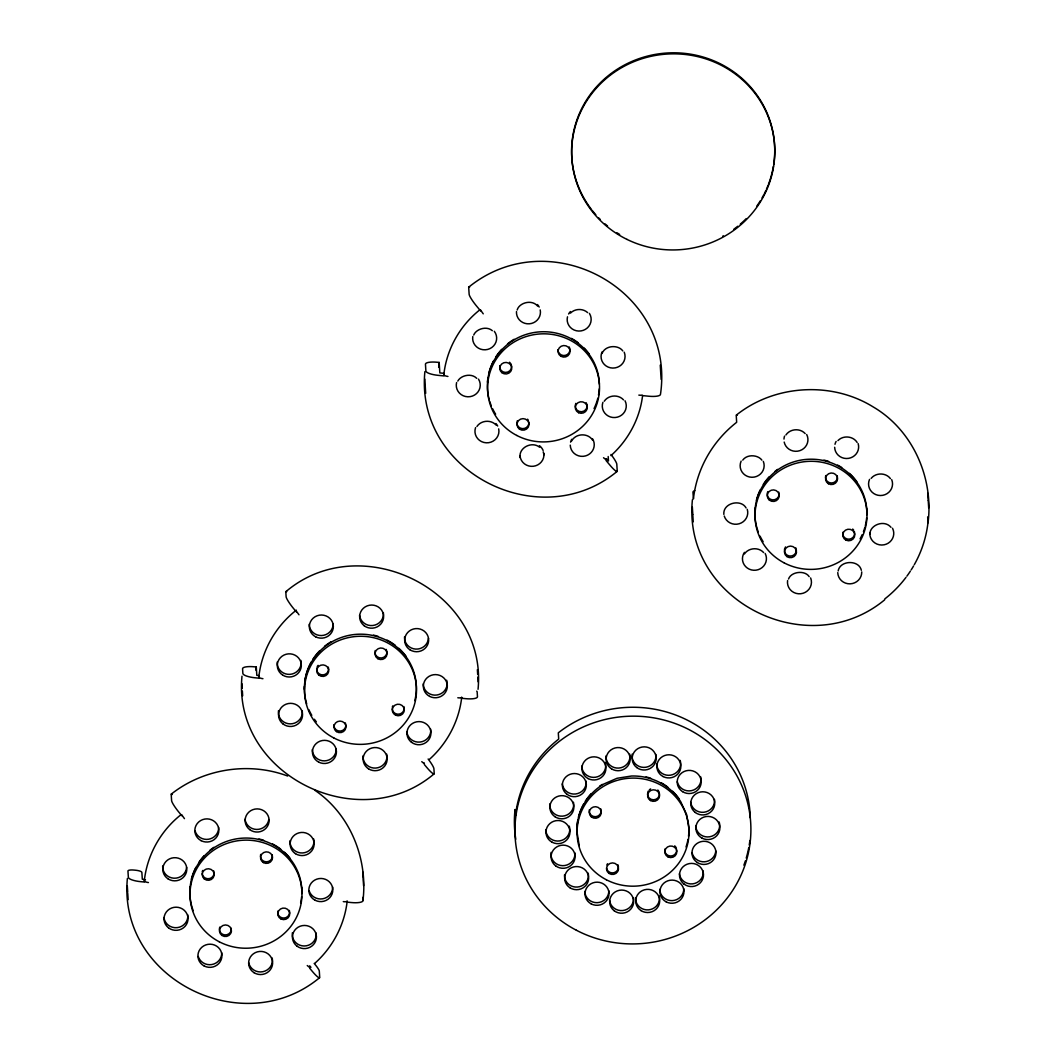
<?xml version="1.0" encoding="UTF-8"?>
<svg xmlns="http://www.w3.org/2000/svg" width="1056" height="1056" viewBox="0 0 1056 1056"><rect width="100%" height="100%" fill="white"/><g stroke="black" fill="none" stroke-linecap="round" stroke-linejoin="round"><path stroke-width="1.5" d="M319.493 977.777C242.999 1041.137 117.704 979.057 127.38 878.473M434.016 773.929C359.423 837.17 232.294 775.368 241.996 676.183M314.648 790.126C350.117 814.084 368.069 858.541 362.96 900.57A11.999 3.102 6.3 0 1 351.226 902.537L347.252 902.141M617.034 471.478C540.17 535.009 415.021 472.428 424.882 371.646M478.051 689.291C487.753 590.106 360.611 528.304 286.031 591.545M468.904 287.008C549.925 221.575 675.761 289.859 660.488 394.271A11.999 3.102 6.3 0 1 648.754 396.224L642.8 395.63M884.664 599.821C807.8 663.432 682.176 600.758 692.406 499.739M736.481 414.995C774.668 384.542 831.613 381.15 873.127 406.89C912.767 430.056 933.742 477.748 928.052 522.773M520.133 457.486C518.47 447.863 531.722 440.814 539.642 447.242M723.848 514.391C722.74 502.907 741.022 498.67 746.077 507.949M144.355 880.466C147.167 855.004 160.578 831.019 180.563 815.047M262.944 678.704A4 1.03 8.3 0 1 258.905 677.134A11.642 2.983 8.3 0 1 258.878 676.606C261.716 650.575 275.722 626.195 296.34 610.144M347.186 901.085C344.56 924.924 332.653 947.417 314.78 963.336M447.942 376.438A4 1.03 8.3 0 1 444.074 375.17A11.642 2.983 8.3 0 1 443.876 374.352C446.635 349.391 459.782 325.882 479.371 310.213M461.71 697.237C459.083 721.063 447.163 743.569 429.29 759.488M642.51 396.145C639.685 418.955 628.056 440.352 610.962 455.611M869.88 534.151C869.801 524.951 884.36 519.288 890.987 527.314M768.398 184.51L768.86 183.295A101.587 98.036 -3.7 0 0 770.629 178.002L770.88 177.184A101.587 98.036 -3.7 0 0 773.414 166.214M838.16 570.966C839.982 560.155 858.977 559.588 861.34 570.293M517.163 309.989C519.182 302.702 531.947 299.033 537.676 306.134M473.735 335.016C476.084 329.102 486.46 325.578 492.334 330.686M457.802 381.084C460.759 375.395 471.306 372.755 476.744 378.352M788.542 579.018C791.102 571.52 804.923 569.95 809.186 576.668M602.012 353.536C605.312 344.995 618.42 344.665 622.789 350.922M571.666 440.92C575.837 433.145 588.126 432.762 592.733 440.299M476.916 426.492C481.153 420.169 491.08 419.47 496.162 425.106M604.243 401.227C608.48 394.904 618.407 394.205 623.502 399.854M785.915 434.98C790.152 428.657 800.078 427.957 805.174 433.594M744.414 553.951C748.638 547.642 758.564 546.929 763.66 552.578M742.738 460.099C747.344 453.803 758.142 454.912 761.878 460.126M871.147 478.368C875.899 472.454 885.852 472.534 890.446 478.619M570.451 313.117C574.966 308.51 582.886 308.26 587.651 312.616M837.949 440.576C843.19 435.112 853.103 435.983 857.142 442.451M171.31 794.086C203.584 768.557 249.163 761.614 287.668 776.028M722.66 236.254L723.426 235.831M688.512 836.26A55.994 54.041 -3.7 0 0 688.895 828.406L686.611 814.48L680.671 801.61A55.994 54.041 -3.7 0 0 631.488 776.015L617.047 778.285L603.689 784.08A55.994 54.041 -3.7 0 0 576.959 831.679L579.229 845.605M443.81 373.309L439.837 372.913L439.164 362.446L437.184 362.248A11.999 3.102 6.3 0 0 425.449 364.201L425.885 371.012A11.999 3.102 6.3 0 0 438.029 375.329L443.982 375.923M258.812 675.563L256.819 675.365L256.278 666.996L254.298 666.798A11.999 3.102 6.3 0 0 242.563 668.752L242.867 673.464A11.999 3.102 6.3 0 0 255.011 677.78L258.984 678.176M461.776 698.28L465.736 698.676A11.999 3.102 6.3 0 0 477.47 696.722L477.167 692.01A11.999 3.102 6.3 0 0 476.705 691.152M144.289 879.424L142.309 879.226L141.86 872.414A6.006 1.544 6.3 0 0 137.346 870.461A13.622 3.524 6.3 0 0 132.277 869.959A6.006 1.544 6.3 0 0 127.948 871.042L128.357 877.325A11.999 3.102 6.3 0 0 140.488 881.641L144.461 882.037M600.283 219.476L599.676 218.869A101.587 98.036 -3.7 0 1 598.765 217.945M603.53 457.723L606.012 459.756A11.642 1.848 50.1 0 0 605.933 458.687M421.766 761.666L424.248 763.712A11.642 1.848 50.1 0 0 424.274 763.013M307.256 965.527L309.725 967.56A11.642 1.848 50.1 0 0 309.764 966.874M483.252 313.83L480.678 310.253A11.642 1.848 50.1 0 1 480.572 309.87M298.98 614.79L296.406 611.2A11.642 1.848 50.1 0 1 296.3 610.83M184.457 818.651L181.896 815.06A11.642 1.848 50.1 0 1 181.777 814.691M606.817 459.017L608.48 461.01L608.19 456.522M480.638 310.926L476.876 306.438A11.999 1.822 52 0 1 469.141 294.307L468.706 287.509A11.999 1.822 52 0 1 469.616 287.14M606.144 460.627L609.906 465.115A11.999 1.822 52 0 0 617.232 470.963L616.796 464.165A11.999 1.822 52 0 0 611.015 454.476M296.366 611.886L293.858 608.89A11.999 1.822 52 0 1 286.123 596.759L285.82 592.06A11.999 1.822 52 0 1 286.73 591.69M424.38 764.584L426.888 767.567A11.999 1.822 52 0 0 434.214 773.414L433.91 768.715A11.999 1.822 52 0 0 428.129 759.013M309.698 965.818L310.952 967.322M181.856 815.734L179.348 812.75A11.999 1.822 52 0 1 171.6 800.62L171.204 794.336A6.006 0.911 52 0 1 172.234 794.548M309.87 968.431L312.365 971.428A11.999 1.822 52 0 0 319.704 977.275L319.295 970.992A6.006 0.911 52 0 0 316.404 966.148A13.622 2.059 52 0 0 314.173 963.442M595.808 214.751L594.964 213.774A101.587 98.036 -3.7 0 1 592.469 210.778M543.22 451.849L543.972 454.78M927.788 493.231L928.25 500.452M928.224 500.676L928.699 507.896M927.67 516.899L928.026 522.258A117.995 113.863 -3.7 0 1 914.272 564.722M866.686 508.992L866.818 511.091M692.34 507.184L692.815 514.404M692.776 514.628L693.251 521.849M661.135 379.381L660.251 365.138M477.365 669.689L477.682 674.388M477.814 677.12L478.117 681.833M424.802 379.091L425.687 393.334M362.749 871.966L363.158 878.249M363.185 879.41L363.594 885.694M362.749 897.428L362.96 900.57M301.66 887.832L301.792 889.931M241.93 683.641L242.233 688.354M242.365 691.073L242.669 695.785M127.301 885.931L127.71 892.201M127.75 893.363L128.146 899.646M403.867 706.556A6.006 5.795 -3.7 0 1 399.313 714.094A6.006 5.795 -3.7 0 1 392.185 708.774M392.304 707.269A6.006 5.795 -3.7 0 1 392.819 705.844M306.689 703.798A55.994 54.041 -3.7 0 1 358.934 634.207A55.994 54.041 -3.7 0 1 414.81 700.63M316.338 721.802A55.994 54.041 -3.7 0 1 314.398 719.268M311.797 715.321A55.994 54.041 -3.7 0 1 308.893 709.685M300.907 660.436A11.999 11.576 -3.7 0 1 289.991 674.348A11.999 11.576 -3.7 0 1 277.174 662.138M430.703 729.194A11.999 11.576 -3.7 0 1 420.13 742.051A11.999 11.576 -3.7 0 1 406.85 731.914M386.734 754.156A11.999 11.576 -3.7 0 1 375.804 768.068A11.999 11.576 -3.7 0 1 363 755.858M304.366 689.344A55.994 54.041 -3.7 0 1 304.379 686.215M304.748 681.49A55.994 54.041 -3.7 0 1 305.554 676.83M305.91 675.312A55.994 54.041 -3.7 0 1 311.15 662.112M312.787 659.406A55.994 54.041 -3.7 0 1 319.744 650.668M324.496 646.351A55.994 54.041 -3.7 0 1 331.109 641.744M373.441 635.105A55.994 54.041 -3.7 0 1 378.127 636.385M387.077 640.108A55.994 54.041 -3.7 0 1 395.221 645.282M398.904 648.358A55.994 54.041 -3.7 0 1 406.322 656.674M328.297 667.141A6.006 5.795 -3.7 0 1 323.11 674.876A6.006 5.795 -3.7 0 1 316.734 668.065M317.222 666.626A6.006 5.795 -3.7 0 1 318.08 665.359M386.219 649.427A6.006 5.795 -3.7 0 1 381.546 657.967A6.006 5.795 -3.7 0 1 375.197 650.562M336.257 748.955A11.999 11.576 -3.7 0 1 324.575 760.874A11.999 11.576 -3.7 0 1 312.272 749.654M333.168 623.634A11.999 11.576 -3.7 0 1 321.486 635.554A11.999 11.576 -3.7 0 1 309.184 624.334M345.352 722.924A6.006 5.795 -3.7 0 1 340.811 731.016A6.006 5.795 -3.7 0 1 333.907 724.72M255.974 670.27A103.99 100.36 -3.7 0 1 256.278 666.996M258.878 676.606A4 1.03 8.3 0 1 259.367 676.157M302.293 710.926A11.999 11.576 -3.7 0 1 290.162 723.875A11.999 11.576 -3.7 0 1 278.507 710.622M383.394 612.652A11.999 11.576 -3.7 0 1 372.821 625.508A11.999 11.576 -3.7 0 1 359.542 615.358M428.459 638.194A11.999 11.576 -3.7 0 1 415.747 649.097A11.999 11.576 -3.7 0 1 404.514 636.874M446.675 680.222A11.999 11.576 -3.7 0 1 437.039 694.993A11.999 11.576 -3.7 0 1 423.179 683.918M461.591 697.488A4 1.03 8.3 0 1 457.816 697.765M213.774 871.002A6.006 5.795 -3.7 0 1 209.365 878.618A6.006 5.795 -3.7 0 1 202.145 873.431M202.224 871.926A6.006 5.795 -3.7 0 1 202.712 870.487M189.869 890.076A55.994 54.041 -3.7 0 1 190.067 886.921M191.387 879.16A55.994 54.041 -3.7 0 1 195.888 867.359M199.148 861.934A55.994 54.041 -3.7 0 1 204.138 855.677M209.972 850.199A55.994 54.041 -3.7 0 1 213.88 847.321M258.918 838.966A55.994 54.041 -3.7 0 1 263.604 840.233M272.567 843.955A55.994 54.041 -3.7 0 1 280.711 849.143M284.381 852.205A55.994 54.041 -3.7 0 1 289.859 858M193.169 910.615A55.994 54.041 -3.7 0 1 237.125 838.741A55.994 54.041 -3.7 0 1 301.818 893.574M301.62 896.729A55.994 54.041 -3.7 0 1 300.643 902.959M272.263 854.7A6.006 5.795 -3.7 0 1 266.244 861.841A6.006 5.795 -3.7 0 1 260.674 854.423M272.224 958.016A11.999 11.576 -3.7 0 1 262.852 971.705A11.999 11.576 -3.7 0 1 248.701 962.729M186.608 867.306A11.999 11.576 -3.7 0 1 173.897 878.209A11.999 11.576 -3.7 0 1 162.664 865.986M221.747 952.802A11.999 11.576 -3.7 0 1 198.251 956.485M316.18 933.042A11.999 11.576 -3.7 0 1 304.049 945.991A11.999 11.576 -3.7 0 1 292.393 932.738M218.658 827.482A11.999 11.576 -3.7 0 1 195.162 831.164M231.29 928.237A6.006 5.795 -3.7 0 1 224.73 934.916A6.006 5.795 -3.7 0 1 219.754 927.102M289.357 910.404A6.006 5.795 -3.7 0 1 284.024 918.047A6.006 5.795 -3.7 0 1 277.781 911.13M187.77 914.786A11.999 11.576 -3.7 0 1 177.21 927.643A11.999 11.576 -3.7 0 1 163.931 917.506M268.818 819.522A11.999 11.576 -3.7 0 1 245.032 819.218M313.724 839.032A11.999 11.576 -3.7 0 1 302.795 852.944A11.999 11.576 -3.7 0 1 289.991 840.734M332.64 887.066A11.999 11.576 -3.7 0 1 309.144 890.749M347.068 901.349A4 1.03 8.3 0 1 343.292 901.613M148.421 882.552A4 1.03 8.3 0 1 144.54 881.272A11.642 2.983 8.3 0 1 144.474 880.216A4 1.03 8.3 0 1 145.477 879.872M443.876 374.352A4 1.03 8.3 0 1 443.995 374.101M599.28 388.846A55.994 54.041 -3.7 0 1 598.488 395.116M597.828 398.178A55.994 54.041 -3.7 0 1 594.053 408.58M495.634 414.203A55.994 54.041 -3.7 0 1 492.571 408.685M491.291 405.781A55.994 54.041 -3.7 0 1 489.707 401.333M489.271 399.841A55.994 54.041 -3.7 0 1 535.458 332.31A55.994 54.041 -3.7 0 1 599.359 384.146M487.476 382.193A55.994 54.041 -3.7 0 1 487.991 377.467M488.928 372.847A55.994 54.041 -3.7 0 1 493.416 361.046M495.792 356.954A55.994 54.041 -3.7 0 1 501.666 349.364M507.514 343.9A55.994 54.041 -3.7 0 1 514.127 339.293M571.507 338.408A55.994 54.041 -3.7 0 1 578.239 342.83M584.206 348.11A55.994 54.041 -3.7 0 1 589.34 354.222M569.237 346.975A6.006 5.795 -3.7 0 1 565.343 355.384A6.006 5.795 -3.7 0 1 557.964 349.602M509.546 362.221A6.006 5.795 -3.7 0 1 507.659 372.095A6.006 5.795 -3.7 0 1 499.752 365.614M494.3 331.294A11.999 11.576 -3.7 0 1 487.555 349.457A11.999 11.576 -3.7 0 1 472.784 336.56M586.199 402.745A6.006 5.795 -3.7 0 1 581.552 411.734A6.006 5.795 -3.7 0 1 575.837 403.379M498.696 428.881A11.999 11.576 -3.7 0 1 486.209 442.807A11.999 11.576 -3.7 0 1 475.57 427.614M495.937 423.535A11.999 11.576 -3.7 0 1 497.68 426.03M438.742 367.356A103.99 100.36 -3.7 0 1 439.164 362.446M528.818 421.925A6.006 5.795 -3.7 0 1 522.258 428.617A6.006 5.795 -3.7 0 1 517.295 420.803M527.551 419.192A6.006 5.795 -3.7 0 1 528.37 420.473M624.228 352.202A11.999 11.576 -3.7 0 1 612.836 368.069A11.999 11.576 -3.7 0 1 602.052 351.912M589.393 313.381A11.999 11.576 -3.7 0 1 581.038 330.911A11.999 11.576 -3.7 0 1 567.494 316.813M568.616 313.988A11.999 11.576 -3.7 0 1 570.464 311.533M625.02 400.765A11.999 11.576 -3.7 0 1 615.107 417.529A11.999 11.576 -3.7 0 1 602.897 402.349M540.21 309.91A11.999 11.576 -3.7 0 1 529.28 323.809A11.999 11.576 -3.7 0 1 516.476 311.599M537.438 304.55A11.999 11.576 -3.7 0 1 539.194 307.058M592.482 438.702A11.999 11.576 -3.7 0 1 585.644 455.888A11.999 11.576 -3.7 0 1 570.253 445.144M570.583 442.134A11.999 11.576 -3.7 0 1 571.705 439.309M543.88 453.42A11.999 11.576 -3.7 0 1 533.32 466.277A11.999 11.576 -3.7 0 1 520.04 456.126M539.431 445.685A11.999 11.576 -3.7 0 1 543.127 450.49M478.487 379.117A11.999 11.576 -3.7 0 1 470.131 396.647A11.999 11.576 -3.7 0 1 456.601 382.549M642.233 395.036A4 1.03 8.3 0 1 638.84 395.116M749.879 840.536A117.995 113.863 -3.7 0 1 749.232 844.972M748.704 847.902A117.995 113.863 -3.7 0 1 746.236 858.066M745.351 860.93A117.995 113.863 -3.7 0 1 743.873 865.181M617.905 864.745A6.006 5.795 -3.7 0 1 614.13 872.665A6.006 5.795 -3.7 0 1 606.5 868.045M606.83 865.062A6.006 5.795 -3.7 0 1 607.57 863.729M676.711 849.842A6.006 5.795 -3.7 0 1 670.296 855.994A6.006 5.795 -3.7 0 1 664.844 849.077M674.705 845.869A6.006 5.795 -3.7 0 1 676.421 848.364M515.79 839.243A117.995 113.863 -3.7 0 1 515.051 809.516L515.447 815.8A117.995 113.863 -3.7 0 1 558.703 739.094L558.294 732.824A117.995 113.863 -3.7 0 1 681.965 717.605A117.995 113.863 -3.7 0 1 750.288 817.885M573.461 802.256A11.999 11.576 -3.7 0 1 562.531 816.156A11.999 11.576 -3.7 0 1 549.727 803.946M569.29 826.148A11.999 11.576 -3.7 0 1 559.667 840.906A11.999 11.576 -3.7 0 1 545.794 829.831M600.838 808.962A6.006 5.795 -3.7 0 1 595.65 816.684A6.006 5.795 -3.7 0 1 589.288 809.886M574.847 852.746A11.999 11.576 -3.7 0 1 562.703 865.682A11.999 11.576 -3.7 0 1 551.06 852.43M577.13 824.881A55.994 54.041 -3.7 0 1 577.79 820.182M578.45 817.12A55.994 54.041 -3.7 0 1 583.704 803.92M585.328 801.214A55.994 54.041 -3.7 0 1 591.202 793.624M599.623 786.192A55.994 54.041 -3.7 0 1 602.29 784.397M645.982 776.912A55.994 54.041 -3.7 0 1 650.668 778.193M661.043 782.681A55.994 54.041 -3.7 0 1 667.775 787.09M672.606 791.248A55.994 54.041 -3.7 0 1 678.876 798.481M688.024 839.375A55.994 54.041 -3.7 0 1 686.017 846.965M680.196 760.399A11.999 11.576 -3.7 0 1 670.56 775.17A11.999 11.576 -3.7 0 1 656.7 764.095M655.934 754.459A11.999 11.576 -3.7 0 1 643.804 767.395A11.999 11.576 -3.7 0 1 632.148 754.156M629.746 754.169A11.999 11.576 -3.7 0 1 618.816 768.082A11.999 11.576 -3.7 0 1 606.012 755.872M657.848 790.02A6.006 5.795 -3.7 0 1 655.618 799.418A6.006 5.795 -3.7 0 1 647.486 793.874M647.737 792.383A6.006 5.795 -3.7 0 1 648.384 790.997M649.374 789.822A6.006 5.795 -3.7 0 1 650.641 788.924M714.503 799.392A11.999 11.576 -3.7 0 1 703.943 812.249A11.999 11.576 -3.7 0 1 690.664 802.111M700.788 776.992A11.999 11.576 -3.7 0 1 691.416 790.68A11.999 11.576 -3.7 0 1 677.279 781.704M715.783 850.898A11.999 11.576 -3.7 0 1 692.05 852.601M719.215 822.043A11.999 11.576 -3.7 0 1 709.592 836.801A11.999 11.576 -3.7 0 1 695.719 825.726M605.233 762.458A11.999 11.576 -3.7 0 1 595.597 777.229A11.999 11.576 -3.7 0 1 581.737 766.141M586.106 781.136A11.999 11.576 -3.7 0 1 575.533 793.993A11.999 11.576 -3.7 0 1 562.267 783.842M588.232 873.154A11.999 11.576 -3.7 0 1 577.302 887.053A11.999 11.576 -3.7 0 1 564.498 874.843M633.415 897.679A11.999 11.576 -3.7 0 1 622.842 910.536A11.999 11.576 -3.7 0 1 609.576 900.398M659.287 895.963A11.999 11.576 -3.7 0 1 648.358 909.876A11.999 11.576 -3.7 0 1 635.554 897.666M703.243 871.002A11.999 11.576 -3.7 0 1 692.67 883.859A11.999 11.576 -3.7 0 1 679.404 873.721M683.773 888.703A11.999 11.576 -3.7 0 1 672.091 900.636A11.999 11.576 -3.7 0 1 659.789 889.416M608.81 890.762A11.999 11.576 -3.7 0 1 597.128 902.682A11.999 11.576 -3.7 0 1 584.826 891.462M773.665 164.63A101.587 98.036 -3.7 0 0 725.234 66.436L724.469 66A101.587 98.036 -3.7 0 0 656.119 54.265L654.799 54.49A101.587 98.036 -3.7 0 0 649.176 55.678L648.305 55.889A101.587 98.036 -3.7 0 0 571.586 149.86L571.586 150.718A101.587 98.036 -3.7 0 0 591.677 209.761M767.936 185.711A101.587 98.036 -3.7 0 1 766.432 189.288M765.758 190.753A101.587 98.036 -3.7 0 1 764.333 193.67M763.594 195.096A101.587 98.036 -3.7 0 1 762.036 197.934M760.373 200.732A101.587 98.036 -3.7 0 1 756.782 206.144M746.275 218.592A101.587 98.036 -3.7 0 1 740.269 224.162M737.735 226.248A101.587 98.036 -3.7 0 1 733.814 229.244M619.661 234.445A101.587 98.036 -3.7 0 1 616.876 232.716M607.57 226.01A101.587 98.036 -3.7 0 1 605.075 223.912M747.265 509.348A11.999 11.576 -3.7 0 1 739.16 523.776A11.999 11.576 -3.7 0 1 724.244 516.014M778.8 492.162A6.006 5.795 -3.7 0 1 772.834 499.897A6.006 5.795 -3.7 0 1 767.738 491.647M913.532 566.029A117.995 113.863 -3.7 0 1 911.17 569.897M910.351 571.164A117.995 113.863 -3.7 0 1 906.919 576.127M906.008 577.342A117.995 113.863 -3.7 0 1 884.77 598.95M891.713 479.662A11.999 11.576 -3.7 0 1 880.334 495.528A11.999 11.576 -3.7 0 1 869.55 479.384M892.505 528.238A11.999 11.576 -3.7 0 1 884.149 544.79A11.999 11.576 -3.7 0 1 869.801 532.792M858.158 443.612A11.999 11.576 -3.7 0 1 848.522 458.37A11.999 11.576 -3.7 0 1 834.662 447.295M834.992 444.286A11.999 11.576 -3.7 0 1 836.114 441.461M806.692 434.518A11.999 11.576 -3.7 0 1 799.841 450.661A11.999 11.576 -3.7 0 1 784.186 442.081M783.974 439.072A11.999 11.576 -3.7 0 1 784.568 436.102M763.316 461.406A11.999 11.576 -3.7 0 1 751.938 477.272A11.999 11.576 -3.7 0 1 741.14 461.116M765.178 553.502A11.999 11.576 -3.7 0 1 753.694 570.266A11.999 11.576 -3.7 0 1 744.44 552.354M810.625 577.949A11.999 11.576 -3.7 0 1 800.804 593.736A11.999 11.576 -3.7 0 1 787.591 580.576M861.736 571.916A11.999 11.576 -3.7 0 1 850.054 583.836A11.999 11.576 -3.7 0 1 837.751 572.616M694.782 490.604A14.401 3.722 6.3 0 0 692.974 492.307L693.409 499A117.995 113.863 -3.7 0 1 736.666 422.294L736.243 415.602A14.401 2.178 52 0 1 737.326 415.166M758.208 531.775A55.994 54.041 -3.7 0 1 802.151 459.901A55.994 54.041 -3.7 0 1 866.844 514.734M866.646 517.889A55.994 54.041 -3.7 0 1 865.326 525.65M864.917 527.155A55.994 54.041 -3.7 0 1 863.438 531.67M862.211 534.6A55.994 54.041 -3.7 0 1 860.072 538.837M763.132 541.675A55.994 54.041 -3.7 0 1 760.069 536.144M754.868 512.794A55.994 54.041 -3.7 0 1 755.093 508.081M756.413 500.32A55.994 54.041 -3.7 0 1 760.201 489.918M763.29 484.414A55.994 54.041 -3.7 0 1 769.164 476.824M775.012 471.359A55.994 54.041 -3.7 0 1 777.586 469.405M823.957 460.112A55.994 54.041 -3.7 0 1 828.63 461.393M837.593 465.115A55.994 54.041 -3.7 0 1 841.764 467.531M849.42 473.365A55.994 54.041 -3.7 0 1 856.838 481.681M837.289 475.86A6.006 5.795 -3.7 0 1 831.283 483.001A6.006 5.795 -3.7 0 1 825.713 475.583M854.383 531.564A6.006 5.795 -3.7 0 1 849.05 539.194A6.006 5.795 -3.7 0 1 842.82 532.277M852.667 529.069A6.006 5.795 -3.7 0 1 853.697 530.204M795.868 547.945A6.006 5.795 -3.7 0 1 789.756 556.076A6.006 5.795 -3.7 0 1 785.532 546.929M395.591 715.163A6.006 5.795 -3.7 0 0 404.263 709.606A6.006 5.795 -3.7 0 0 394.984 705.157A6.006 5.795 -3.7 0 0 395.591 715.163M411.47 742.262A11.999 11.576 -3.7 0 0 430.808 734.831A11.999 11.576 -3.7 0 0 414.559 722.41A11.999 11.576 -3.7 0 0 411.47 742.262M333.775 737.92A55.994 54.041 -3.7 0 0 416.486 688.684A55.994 54.041 -3.7 0 0 331.28 644.358A55.994 54.041 -3.7 0 0 333.775 737.92M282.691 675.101A11.999 11.576 -3.7 0 0 301.303 666.072A11.999 11.576 -3.7 0 0 283.972 655.063A11.999 11.576 -3.7 0 0 282.691 675.101M368.518 768.808A11.999 11.576 -3.7 0 0 387.116 759.792A11.999 11.576 -3.7 0 0 369.798 748.783A11.999 11.576 -3.7 0 0 368.518 768.808M318.846 675.088A6.006 5.795 -3.7 0 0 328.64 671.695A6.006 5.795 -3.7 0 0 320.734 665.227A6.006 5.795 -3.7 0 0 318.846 675.088M377.89 658.72A6.006 5.795 -3.7 0 0 387.037 653.915A6.006 5.795 -3.7 0 0 378.193 648.688A6.006 5.795 -3.7 0 0 377.89 658.72M315.625 636.794A11.999 11.576 -3.7 0 0 333.34 626.248A11.999 11.576 -3.7 0 0 315.084 616.744A11.999 11.576 -3.7 0 0 315.625 636.794M318.701 762.115A11.999 11.576 -3.7 0 0 336.428 751.568A11.999 11.576 -3.7 0 0 318.173 742.064A11.999 11.576 -3.7 0 0 318.701 762.115M283.074 723.994A11.999 11.576 -3.7 0 0 302.412 716.575A11.999 11.576 -3.7 0 0 286.15 704.154A11.999 11.576 -3.7 0 0 283.074 723.994M336.455 731.57A6.006 5.795 -3.7 0 0 345.946 727.452A6.006 5.795 -3.7 0 0 337.537 721.591A6.006 5.795 -3.7 0 0 336.455 731.57M364.162 625.72A11.999 11.576 -3.7 0 0 383.5 618.288A11.999 11.576 -3.7 0 0 367.25 605.867A11.999 11.576 -3.7 0 0 364.162 625.72M410.032 649.836A11.999 11.576 -3.7 0 0 428.63 640.807A11.999 11.576 -3.7 0 0 411.312 629.812A11.999 11.576 -3.7 0 0 410.032 649.836M429.607 696.379A11.999 11.576 -3.7 0 0 447.335 685.832A11.999 11.576 -3.7 0 0 429.079 676.328A11.999 11.576 -3.7 0 0 429.607 696.379M204.323 878.948A6.006 5.795 -3.7 0 0 214.117 875.556A6.006 5.795 -3.7 0 0 206.224 869.075A6.006 5.795 -3.7 0 0 204.323 878.948M219.252 941.78A55.994 54.041 -3.7 0 0 301.963 892.544A55.994 54.041 -3.7 0 0 216.757 848.219A55.994 54.041 -3.7 0 0 219.252 941.78M168.181 878.948A11.999 11.576 -3.7 0 0 186.78 869.933A11.999 11.576 -3.7 0 0 169.462 858.924A11.999 11.576 -3.7 0 0 168.181 878.948M263.38 862.567A6.006 5.795 -3.7 0 0 272.527 857.776A6.006 5.795 -3.7 0 0 263.683 852.548A6.006 5.795 -3.7 0 0 263.38 862.567M254.008 972.668A11.999 11.576 -3.7 0 0 272.606 963.64A11.999 11.576 -3.7 0 0 255.288 952.644A11.999 11.576 -3.7 0 0 254.008 972.668M201.102 840.655A11.999 11.576 -3.7 0 0 218.83 830.095A11.999 11.576 -3.7 0 0 200.574 820.604A11.999 11.576 -3.7 0 0 201.102 840.655M204.191 965.976A11.999 11.576 -3.7 0 0 221.918 955.416A11.999 11.576 -3.7 0 0 203.65 945.925A11.999 11.576 -3.7 0 0 204.191 965.976M296.96 946.11A11.999 11.576 -3.7 0 0 316.298 938.692A11.999 11.576 -3.7 0 0 300.036 926.27A11.999 11.576 -3.7 0 0 296.96 946.11M168.551 927.854A11.999 11.576 -3.7 0 0 187.889 920.423A11.999 11.576 -3.7 0 0 171.64 908.002A11.999 11.576 -3.7 0 0 168.551 927.854M249.652 829.567A11.999 11.576 -3.7 0 0 268.99 822.136A11.999 11.576 -3.7 0 0 252.727 809.714A11.999 11.576 -3.7 0 0 249.652 829.567M281.081 919.024A6.006 5.795 -3.7 0 0 289.753 913.466A6.006 5.795 -3.7 0 0 280.46 909.018A6.006 5.795 -3.7 0 0 281.081 919.024M221.932 935.431A6.006 5.795 -3.7 0 0 231.422 931.313A6.006 5.795 -3.7 0 0 223.027 925.452A6.006 5.795 -3.7 0 0 221.932 935.431M295.508 853.684A11.999 11.576 -3.7 0 0 314.107 844.668A11.999 11.576 -3.7 0 0 296.789 833.659A11.999 11.576 -3.7 0 0 295.508 853.684M315.097 900.24A11.999 11.576 -3.7 0 0 332.812 889.68A11.999 11.576 -3.7 0 0 314.556 880.189A11.999 11.576 -3.7 0 0 315.097 900.24M516.793 435.468A55.994 54.041 -3.7 0 0 599.504 386.232A55.994 54.041 -3.7 0 0 514.298 341.906A55.994 54.041 -3.7 0 0 516.793 435.468M560.908 356.268A6.006 5.795 -3.7 0 0 570.055 351.463A6.006 5.795 -3.7 0 0 561.211 346.236A6.006 5.795 -3.7 0 0 560.908 356.268M501.864 372.636A6.006 5.795 -3.7 0 0 511.658 369.244A6.006 5.795 -3.7 0 0 503.752 362.762A6.006 5.795 -3.7 0 0 501.864 372.636M578.609 412.711A6.006 5.795 -3.7 0 0 587.281 407.154A6.006 5.795 -3.7 0 0 578.002 402.706A6.006 5.795 -3.7 0 0 578.609 412.711M519.473 429.119A6.006 5.795 -3.7 0 0 528.964 425A6.006 5.795 -3.7 0 0 520.555 419.14A6.006 5.795 -3.7 0 0 519.473 429.119M668.144 856.984A6.006 5.795 -3.7 0 0 676.817 851.413A6.006 5.795 -3.7 0 0 667.524 846.965A6.006 5.795 -3.7 0 0 668.144 856.984M608.995 873.391A6.006 5.795 -3.7 0 0 618.486 869.273A6.006 5.795 -3.7 0 0 610.091 863.412A6.006 5.795 -3.7 0 0 608.995 873.391M576.404 930.257A117.995 113.863 -3.7 0 0 750.869 826.782A117.995 113.863 -3.7 0 0 571.494 733.088A117.995 113.863 -3.7 0 0 576.404 930.257M555.245 816.908A11.999 11.576 -3.7 0 0 573.844 807.88A11.999 11.576 -3.7 0 0 556.525 796.884A11.999 11.576 -3.7 0 0 555.245 816.908M552.235 842.292A11.999 11.576 -3.7 0 0 569.95 831.745A11.999 11.576 -3.7 0 0 551.694 822.241A11.999 11.576 -3.7 0 0 552.235 842.292M591.386 816.908A6.006 5.795 -3.7 0 0 601.181 813.516A6.006 5.795 -3.7 0 0 593.287 807.035A6.006 5.795 -3.7 0 0 591.386 816.908M606.316 879.74A55.994 54.041 -3.7 0 0 689.027 830.504A55.994 54.041 -3.7 0 0 603.834 786.166A55.994 54.041 -3.7 0 0 606.316 879.74M555.614 865.814A11.999 11.576 -3.7 0 0 574.952 858.383A11.999 11.576 -3.7 0 0 558.703 845.962A11.999 11.576 -3.7 0 0 555.614 865.814M570.016 887.806A11.999 11.576 -3.7 0 0 588.614 878.777A11.999 11.576 -3.7 0 0 571.296 867.781A11.999 11.576 -3.7 0 0 570.016 887.806M650.443 800.527A6.006 5.795 -3.7 0 0 659.591 795.722A6.006 5.795 -3.7 0 0 650.747 790.495A6.006 5.795 -3.7 0 0 650.443 800.527M663.128 776.556A11.999 11.576 -3.7 0 0 680.856 766.009A11.999 11.576 -3.7 0 0 662.6 756.505A11.999 11.576 -3.7 0 0 663.128 776.556M636.715 767.527A11.999 11.576 -3.7 0 0 656.053 760.096A11.999 11.576 -3.7 0 0 639.791 747.674A11.999 11.576 -3.7 0 0 636.715 767.527M611.53 768.834A11.999 11.576 -3.7 0 0 630.128 759.805A11.999 11.576 -3.7 0 0 612.797 748.796A11.999 11.576 -3.7 0 0 611.53 768.834M588.166 778.602A11.999 11.576 -3.7 0 0 605.893 768.055A11.999 11.576 -3.7 0 0 587.638 758.564A11.999 11.576 -3.7 0 0 588.166 778.602M695.284 812.46A11.999 11.576 -3.7 0 0 714.622 805.028A11.999 11.576 -3.7 0 0 698.359 792.607A11.999 11.576 -3.7 0 0 695.284 812.46M682.572 791.644A11.999 11.576 -3.7 0 0 701.171 782.628A11.999 11.576 -3.7 0 0 683.852 771.619A11.999 11.576 -3.7 0 0 682.572 791.644M697.343 862.541A11.999 11.576 -3.7 0 0 715.955 853.525A11.999 11.576 -3.7 0 0 698.623 842.516A11.999 11.576 -3.7 0 0 697.343 862.541M702.161 838.187A11.999 11.576 -3.7 0 0 719.875 827.64A11.999 11.576 -3.7 0 0 701.62 818.136A11.999 11.576 -3.7 0 0 702.161 838.187M684.024 884.07A11.999 11.576 -3.7 0 0 703.362 876.638A11.999 11.576 -3.7 0 0 687.1 864.217A11.999 11.576 -3.7 0 0 684.024 884.07M566.874 794.204A11.999 11.576 -3.7 0 0 586.212 786.773A11.999 11.576 -3.7 0 0 569.963 774.352A11.999 11.576 -3.7 0 0 566.874 794.204M641.071 910.628A11.999 11.576 -3.7 0 0 659.67 901.6A11.999 11.576 -3.7 0 0 642.352 890.591A11.999 11.576 -3.7 0 0 641.071 910.628M614.183 910.747A11.999 11.576 -3.7 0 0 633.521 903.316A11.999 11.576 -3.7 0 0 617.272 890.894A11.999 11.576 -3.7 0 0 614.183 910.747M591.254 903.923A11.999 11.576 -3.7 0 0 608.982 893.376A11.999 11.576 -3.7 0 0 590.726 883.885A11.999 11.576 -3.7 0 0 591.254 903.923M666.217 901.877A11.999 11.576 -3.7 0 0 683.945 891.33A11.999 11.576 -3.7 0 0 665.689 881.826A11.999 11.576 -3.7 0 0 666.217 901.877M626.974 239.395A101.587 98.036 -3.7 0 0 774.668 146.467A101.587 98.036 -3.7 0 0 618.037 69.828A101.587 98.036 -3.7 0 0 626.974 239.395M769.349 500.108A6.006 5.795 -3.7 0 0 779.143 496.716A6.006 5.795 -3.7 0 0 771.25 490.235A6.006 5.795 -3.7 0 0 769.349 500.108M784.278 562.94A55.994 54.041 -3.7 0 0 866.989 513.704A55.994 54.041 -3.7 0 0 781.796 469.366A55.994 54.041 -3.7 0 0 784.278 562.94M828.406 483.727A6.006 5.795 -3.7 0 0 837.553 478.922A6.006 5.795 -3.7 0 0 828.709 473.695A6.006 5.795 -3.7 0 0 828.406 483.727M846.107 540.184A6.006 5.795 -3.7 0 0 854.779 534.613A6.006 5.795 -3.7 0 0 845.486 530.165A6.006 5.795 -3.7 0 0 846.107 540.184M786.958 556.591A6.006 5.795 -3.7 0 0 796.462 552.473A6.006 5.795 -3.7 0 0 788.053 546.612A6.006 5.795 -3.7 0 0 786.958 556.591"/></g></svg>
